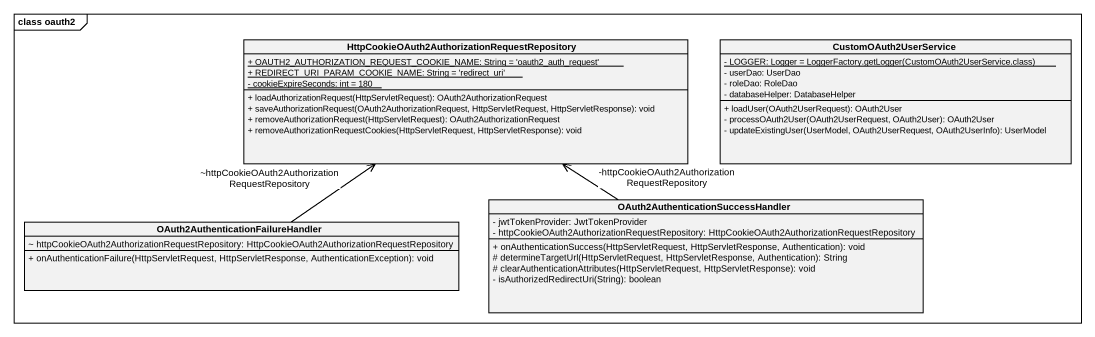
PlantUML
@startuml
mainframe class oauth2
hide circle
hide empty members
skinparam classAttributeIconSize 0
class "HttpCookieOAuth2AuthorizationRequestRepository" as HttpCookieOAuth2Authorizatio {
  {static} + OAUTH2_AUTHORIZATION_REQUEST_COOKIE_NAME: String = 'oauth2_auth_request'
  {static} + REDIRECT_URI_PARAM_COOKIE_NAME: String = 'redirect_uri'
  {static} - cookieExpireSeconds: int = 180
  + loadAuthorizationRequest(HttpServletRequest): OAuth2AuthorizationRequest
  + saveAuthorizationRequest(OAuth2AuthorizationRequest, HttpServletRequest, HttpServletResponse): void
  + removeAuthorizationRequest(HttpServletRequest): OAuth2AuthorizationRequest
  + removeAuthorizationRequestCookies(HttpServletRequest, HttpServletResponse): void
}
class CustomOAuth2UserService {
  {static} {field} - LOGGER: Logger = LoggerFactory.getLogger(CustomOAuth2UserService.class)
  - userDao: UserDao
  - roleDao: RoleDao
  - databaseHelper: DatabaseHelper
  + loadUser(OAuth2UserRequest): OAuth2User
  - processOAuth2User(OAuth2UserRequest, OAuth2User): OAuth2User
  - updateExistingUser(UserModel, OAuth2UserRequest, OAuth2UserInfo): UserModel
}
class "OAuth2AuthenticationFailureHandler" as OAuth2AuthenticationFailureH {
  ~ httpCookieOAuth2AuthorizationRequestRepository: HttpCookieOAuth2AuthorizationRequestRepository
  + onAuthenticationFailure(HttpServletRequest, HttpServletResponse, AuthenticationException): void
}
class "OAuth2AuthenticationSuccessHandler" as OAuth2AuthenticationSuccessH {
  - jwtTokenProvider: JwtTokenProvider
  - httpCookieOAuth2AuthorizationRequestRepository: HttpCookieOAuth2AuthorizationRequestRepository
  + onAuthenticationSuccess(HttpServletRequest, HttpServletResponse, Authentication): void
  # determineTargetUrl(HttpServletRequest, HttpServletResponse, Authentication): String
  # clearAuthenticationAttributes(HttpServletRequest, HttpServletResponse): void
  - isAuthorizedRedirectUri(String): boolean
}
OAuth2AuthenticationFailureH -up-> "~httpCookieOAuth2AuthorizationRequestRepository" HttpCookieOAuth2Authorizatio
OAuth2AuthenticationSuccessH -up-> "-httpCookieOAuth2AuthorizationRequestRepository" HttpCookieOAuth2Authorizatio
@enduml
